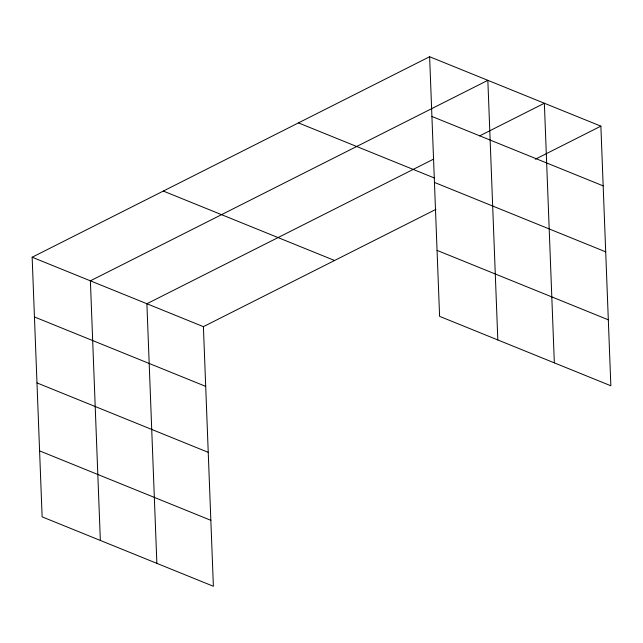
<?xml version="1.0" encoding="UTF-8"?>
<svg xmlns="http://www.w3.org/2000/svg" width="643" height="643" viewBox="0 0 643 643"><rect width="100%" height="100%" fill="white"/><g stroke="black" fill="none" stroke-linecap="round" stroke-linejoin="round"><path stroke-width="0.96" d="M435.93 209.361L203.405 326.652L213.38 586.271L42.125 516.851L32.15 257.224L429.62 56.729L600.875 126.149L610.85 385.776L439.595 316.348L429.62 56.729M433.583 159.126L146.893 303.745L156.868 563.364M479.662 135.874L544.364 103.242L554.338 362.861M535.298 159.239L600.875 126.149M431.911 116.455L603.174 185.875M298.456 122.893L434.507 178.047M434.443 182.419L605.706 251.847M437.055 250.384L608.318 319.812M163.314 191.059L334.569 260.487M32.15 257.224L203.405 326.652M34.441 316.951L205.704 386.379M36.981 382.915L208.236 452.342M39.593 450.88L210.848 520.308M497.819 339.954L487.844 80.327L90.382 280.83L100.348 540.45"/></g></svg>
